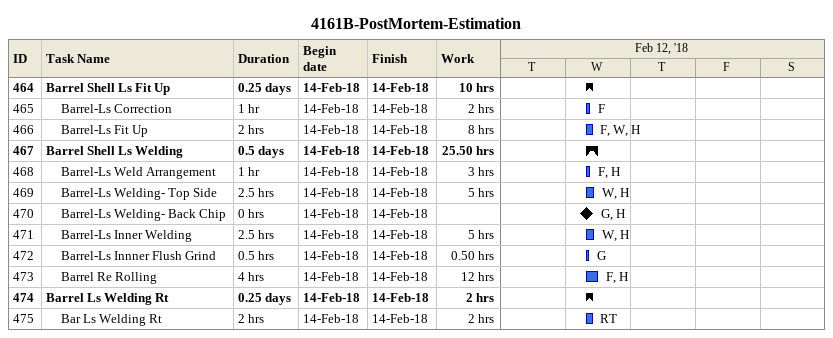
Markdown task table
4161B-PostMortem-Estimation

| ID | Level | Task | Duration | Start | Finish | Resources | Work (h) |
|---|---|---|---|---|---|---|---|
| 464 | 1 | **Barrel Shell Ls Fit Up** | 0.25d | 2018-02-14 | 2018-02-14 |  | 10 |
| 465 | 2 | Barrel-Ls Correction | 1h | 2018-02-14 | 2018-02-14 | F | 2 |
| 466 | 2 | Barrel-Ls Fit Up | 2h | 2018-02-14 | 2018-02-14 | F, W, H | 8 |
| 467 | 1 | **Barrel Shell Ls Welding** | 0.5d | 2018-02-14 | 2018-02-14 |  | 25.50 |
| 468 | 2 | Barrel-Ls Weld Arrangement | 1h | 2018-02-14 | 2018-02-14 | F, H | 3 |
| 469 | 2 | Barrel-Ls Welding- Top Side | 2.5h | 2018-02-14 | 2018-02-14 | W, H | 5 |
| 470 | 2 | Barrel-Ls Welding- Back Chip | 0h | 2018-02-14 | 2018-02-14 | G, H |  |
| 471 | 2 | Barrel-Ls Inner Welding | 2.5h | 2018-02-14 | 2018-02-14 | W, H | 5 |
| 472 | 2 | Barrel-Ls Innner Flush Grind | 0.5h | 2018-02-14 | 2018-02-14 | G | 0.50 |
| 473 | 2 | Barrel Re Rolling | 4h | 2018-02-14 | 2018-02-14 | F, H | 12 |
| 474 | 1 | **Barrel Ls Welding Rt** | 0.25d | 2018-02-14 | 2018-02-14 |  | 2 |
| 475 | 2 | Bar Ls Welding Rt | 2h | 2018-02-14 | 2018-02-14 | RT | 2 |
